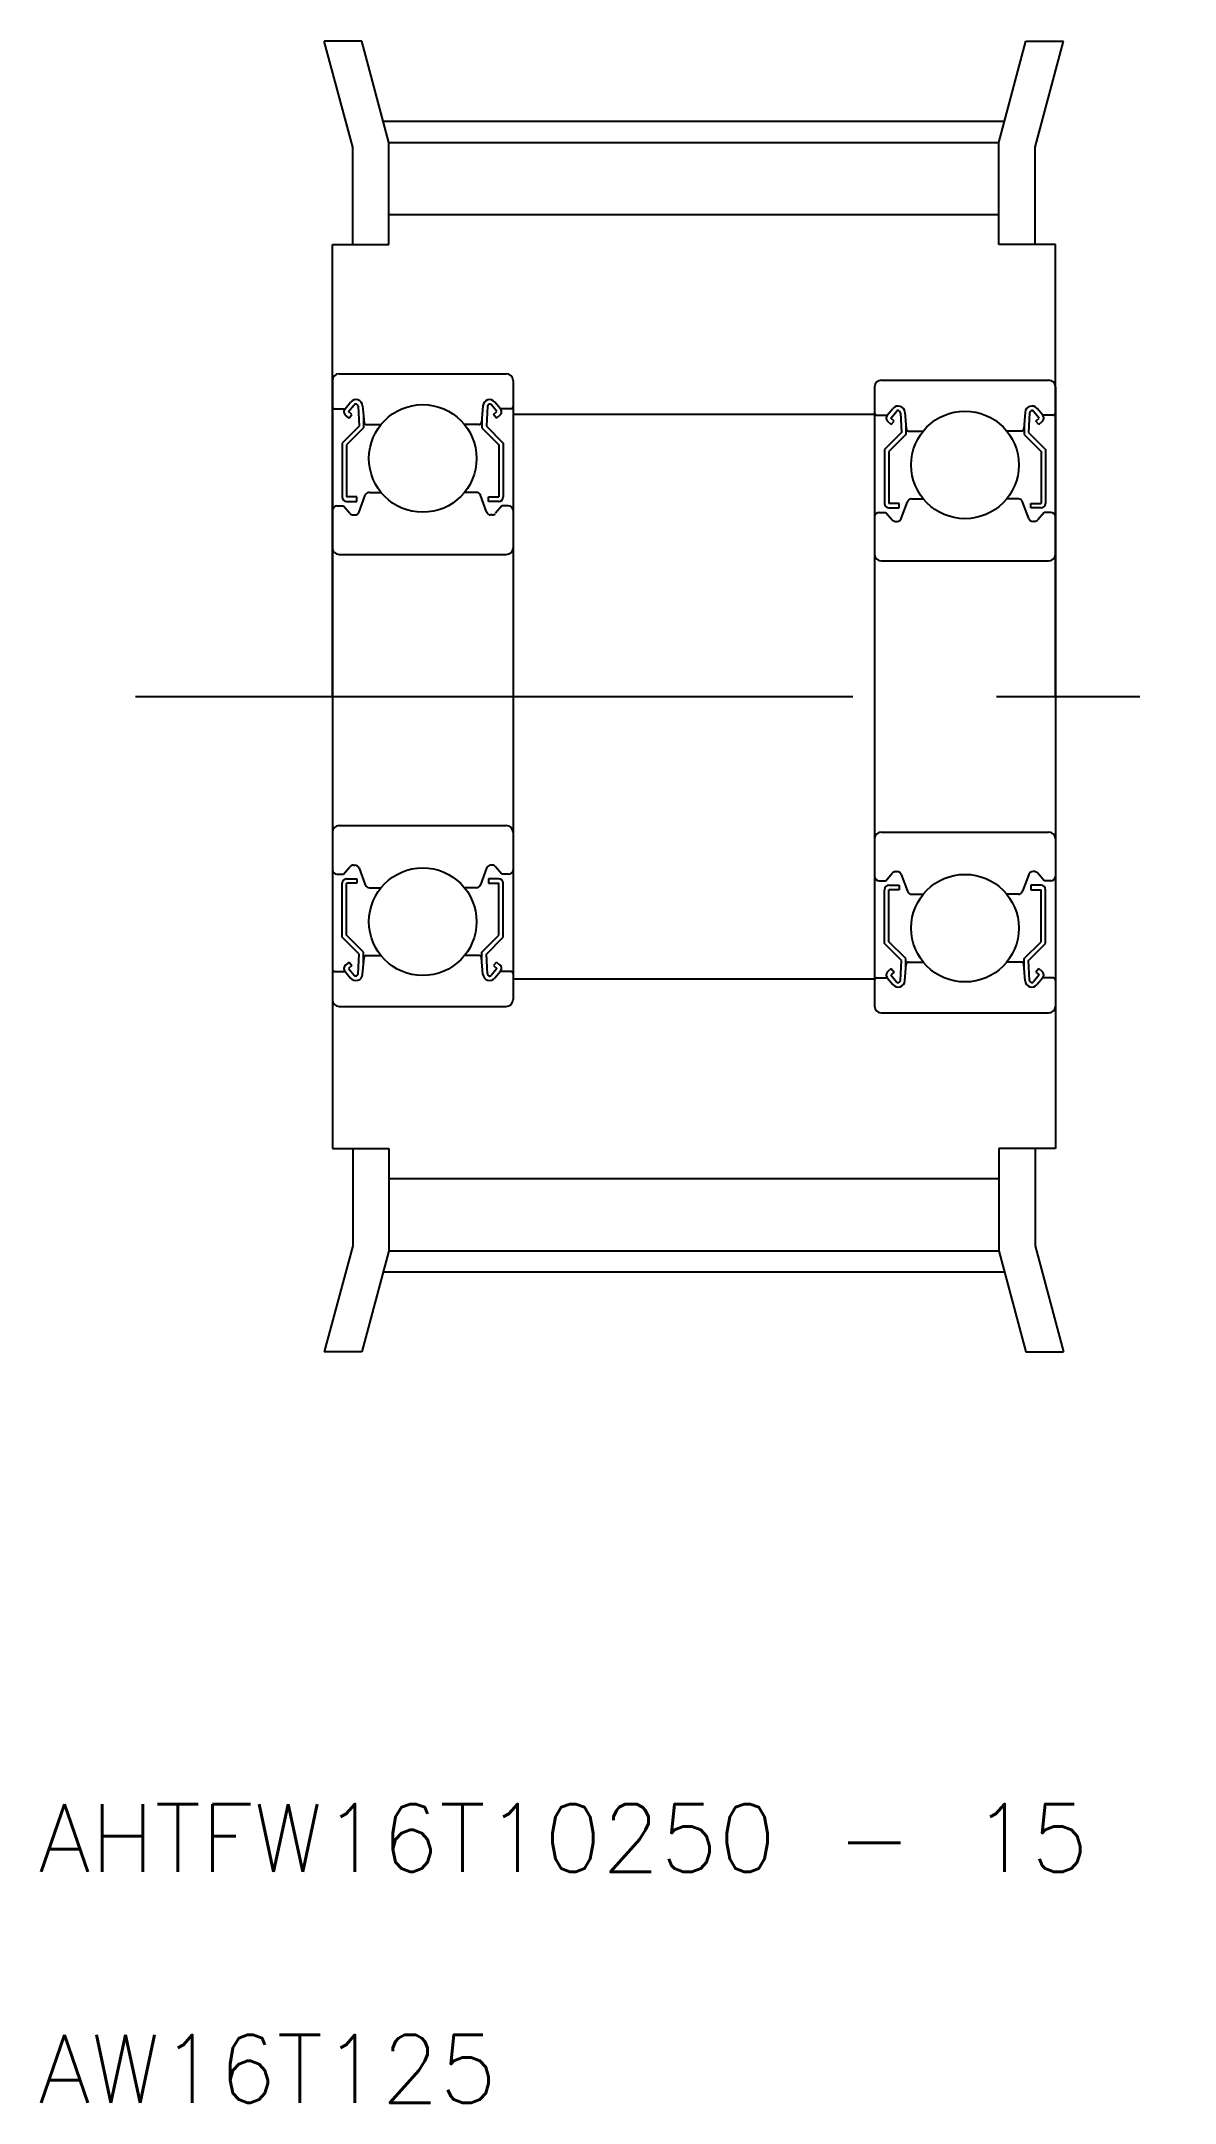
# Model space of a CAD drawing. Extents: x 22 to 72.1, y 0.3 to 91.5.
import ezdxf
from ezdxf.enums import TextEntityAlignment as Align

# ---------------------------------------------------------------- set-up
doc = ezdxf.new("R2010")
doc.units = 0
doc.linetypes.add('CENTER', pattern=[50.8, 31.75, -6.35, 6.35, -6.35])
doc.layers.get('0').update_dxf_attribs({"linetype": 'CONTINUOUS'})
doc.layers.add('CENTER', color=1, linetype='CONTINUOUS')
doc.styles.get("Standard").update_dxf_attribs({"font": 'txt.shx', "bigfont": 'bigfont.shx'})

msp = doc.modelspace()

# ---------------------------------------------------------------- linework, layer by layer
at = {"color": 7, "linetype": 'CONTINUOUS'}
for p, q in [((35.765, 86.861), (34.51, 91.546)), ((36.166, 91.546), (34.51, 91.546)), ((37.365, 87.071), (36.166, 91.546)), ((64.365, 87.071), (65.564, 91.546)), ((65.564, 91.546), (67.221, 91.546)), ((65.965, 86.861), (67.221, 91.546)), ((35.765, 82.546), (35.765, 86.861)), ((37.365, 87.071), (64.365, 87.071)), ((37.365, 82.546), (37.365, 87.071)), ((64.365, 82.546), (64.365, 87.071)), ((65.965, 82.546), (65.965, 86.861)), ((37.365, 83.871), (64.365, 83.871)), ((34.865, 62.546), (34.865, 82.546)), ((34.865, 82.546), (37.365, 82.546)), ((66.865, 82.546), (64.365, 82.546)), ((66.865, 62.546), (66.865, 82.546)), ((35.165, 76.832), (42.565, 76.832)), ((34.865, 76.532), (34.865, 49.132)), ((42.865, 76.532), (42.865, 49.132)), ((58.865, 76.246), (58.865, 48.846)), ((59.165, 76.546), (66.565, 76.546)), ((66.865, 76.246), (66.865, 48.846)), ((34.965, 75.282), (35.425, 75.282)), ((35.425, 75.282), (35.675, 75.58)), ((35.603, 74.872), (35.45, 75)), ((35.578, 75.153), (35.829, 75.451)), ((35.731, 75.025), (35.578, 75.153)), ((35.603, 74.872), (35.731, 75.025)), ((36.005, 75.392), (36.048, 74.515)), ((36.204, 75.413), (36.268, 74.673)), ((36.248, 74.902), (36.248, 74.432)), ((41.527, 75.413), (41.462, 74.673)), ((41.482, 74.902), (41.482, 74.432)), ((41.725, 75.392), (41.682, 74.515)), ((42.152, 75.153), (41.902, 75.451)), ((41.999, 75.025), (42.152, 75.153)), ((42.127, 74.872), (41.999, 75.025)), ((42.305, 75.282), (42.056, 75.58)), ((42.127, 74.872), (42.28, 75)), ((42.765, 75.282), (42.305, 75.282)), ((42.865, 75.046), (58.865, 75.046)), ((58.965, 74.996), (59.425, 74.996)), ((59.425, 74.996), (59.675, 75.294)), ((59.578, 74.867), (59.829, 75.165)), ((59.731, 74.739), (59.578, 74.867)), ((60.005, 75.106), (60.048, 74.229)), ((60.204, 75.127), (60.268, 74.387)), ((65.527, 75.127), (65.462, 74.387)), ((65.725, 75.106), (65.682, 74.229)), ((66.152, 74.867), (65.902, 75.165)), ((65.999, 74.739), (66.152, 74.867)), ((66.305, 74.996), (66.056, 75.294)), ((66.765, 74.996), (66.305, 74.996)), ((36.048, 74.515), (35.298, 73.765)), ((36.248, 74.432), (35.498, 73.682)), ((36.368, 74.582), (37.016, 74.582)), ((41.363, 74.582), (40.715, 74.582)), ((41.482, 74.432), (42.232, 73.682)), ((41.682, 74.515), (42.432, 73.765)), ((60.048, 74.229), (59.298, 73.479)), ((59.603, 74.586), (59.45, 74.714)), ((60.248, 74.146), (59.498, 73.396)), ((59.603, 74.586), (59.731, 74.739)), ((60.248, 74.616), (60.248, 74.146)), ((60.368, 74.296), (61.016, 74.296)), ((65.363, 74.296), (64.715, 74.296)), ((65.482, 74.616), (65.482, 74.146)), ((65.482, 74.146), (66.232, 73.396)), ((65.682, 74.229), (66.432, 73.479)), ((66.127, 74.586), (65.999, 74.739)), ((66.127, 74.586), (66.28, 74.714)), ((35.298, 73.765), (35.298, 71.382)), ((35.498, 73.682), (35.498, 71.382)), ((42.232, 73.682), (42.232, 71.382)), ((42.432, 73.765), (42.432, 71.382)), ((59.298, 73.479), (59.298, 71.096)), ((59.498, 73.396), (59.498, 71.096)), ((66.232, 73.396), (66.232, 71.096)), ((66.432, 73.479), (66.432, 71.096)), ((35.948, 71.382), (35.498, 71.382)), ((35.498, 71.182), (35.948, 71.182)), ((35.948, 71.182), (35.948, 71.382)), ((36.047, 70.714), (36.315, 71.451)), ((36.503, 71.582), (37.016, 71.582)), ((41.227, 71.582), (40.715, 71.582)), ((41.683, 70.714), (41.415, 71.451)), ((41.782, 71.182), (41.782, 71.382)), ((41.782, 71.382), (42.232, 71.382)), ((42.232, 71.182), (41.782, 71.182)), ((60.047, 70.428), (60.315, 71.165)), ((60.503, 71.296), (61.016, 71.296)), ((65.227, 71.296), (64.715, 71.296)), ((65.683, 70.428), (65.415, 71.165)), ((35.065, 70.982), (35.365, 70.982)), ((35.365, 70.982), (35.641, 70.654)), ((35.794, 70.582), (35.859, 70.582)), ((41.936, 70.582), (41.871, 70.582)), ((42.365, 70.982), (42.09, 70.654)), ((42.665, 70.982), (42.365, 70.982)), ((59.065, 70.696), (59.365, 70.696)), ((59.365, 70.696), (59.641, 70.368)), ((59.948, 71.096), (59.498, 71.096)), ((59.498, 70.896), (59.948, 70.896)), ((59.794, 70.296), (59.859, 70.296)), ((59.948, 70.896), (59.948, 71.096)), ((65.782, 71.096), (66.232, 71.096)), ((65.782, 70.896), (65.782, 71.096)), ((66.232, 70.896), (65.782, 70.896)), ((65.936, 70.296), (65.871, 70.296)), ((66.365, 70.696), (66.09, 70.368)), ((66.665, 70.696), (66.365, 70.696)), ((35.165, 68.832), (42.565, 68.832)), ((59.165, 68.546), (66.565, 68.546)), ((34.865, 62.546), (34.865, 42.546)), ((66.865, 62.546), (66.865, 42.546)), ((35.165, 56.832), (42.565, 56.832)), ((59.165, 56.546), (66.565, 56.546)), ((35.365, 54.682), (35.641, 55.011)), ((35.794, 55.082), (35.859, 55.082)), ((36.047, 54.951), (36.315, 54.214)), ((41.683, 54.951), (41.415, 54.214)), ((41.936, 55.082), (41.871, 55.082)), ((42.365, 54.682), (42.09, 55.011)), ((59.794, 54.796), (59.859, 54.796)), ((65.936, 54.796), (65.871, 54.796)), ((35.065, 54.682), (35.365, 54.682)), ((35.298, 51.899), (35.298, 54.282)), ((35.498, 54.482), (35.948, 54.482)), ((35.948, 54.282), (35.498, 54.282)), ((35.498, 51.982), (35.498, 54.282)), ((35.948, 54.482), (35.948, 54.282)), ((36.503, 54.082), (37.016, 54.082)), ((36.631, 54.082), (36.631, 54.082)), ((36.76, 54.082), (36.76, 54.082)), ((41.227, 54.082), (40.715, 54.082)), ((42.232, 54.482), (41.782, 54.482)), ((41.782, 54.482), (41.782, 54.282)), ((41.782, 54.282), (42.232, 54.282)), ((42.232, 51.982), (42.232, 54.282)), ((42.665, 54.682), (42.365, 54.682)), ((42.432, 51.899), (42.432, 54.282)), ((59.065, 54.396), (59.365, 54.396)), ((59.298, 51.613), (59.298, 53.996)), ((59.365, 54.396), (59.641, 54.725)), ((59.498, 54.196), (59.948, 54.196)), ((59.498, 51.696), (59.498, 53.996)), ((59.948, 53.996), (59.498, 53.996)), ((59.948, 54.196), (59.948, 53.996)), ((60.047, 54.665), (60.315, 53.928)), ((65.683, 54.665), (65.415, 53.928)), ((65.782, 54.196), (65.782, 53.996)), ((66.232, 54.196), (65.782, 54.196)), ((65.782, 53.996), (66.232, 53.996)), ((66.365, 54.396), (66.09, 54.725)), ((66.232, 51.696), (66.232, 53.996)), ((66.665, 54.396), (66.365, 54.396)), ((66.432, 51.613), (66.432, 53.996)), ((60.503, 53.796), (61.016, 53.796)), ((60.631, 53.796), (60.631, 53.796)), ((60.76, 53.796), (60.76, 53.796)), ((65.227, 53.796), (64.715, 53.796)), ((36.048, 51.149), (35.298, 51.899)), ((36.248, 51.232), (35.498, 51.982)), ((36.005, 50.272), (36.048, 51.149)), ((36.248, 50.762), (36.248, 51.232)), ((41.482, 51.232), (42.232, 51.982)), ((41.482, 50.762), (41.482, 51.232)), ((41.682, 51.149), (42.432, 51.899)), ((41.725, 50.272), (41.682, 51.149)), ((60.048, 50.863), (59.298, 51.613)), ((60.248, 50.946), (59.498, 51.696)), ((65.482, 50.946), (66.232, 51.696)), ((65.682, 50.863), (66.432, 51.613)), ((34.965, 50.382), (35.425, 50.382)), ((35.425, 50.382), (35.675, 50.085)), ((35.603, 50.792), (35.45, 50.664)), ((35.731, 50.639), (35.578, 50.511)), ((35.578, 50.511), (35.829, 50.213)), ((35.603, 50.792), (35.731, 50.639)), ((36.204, 50.251), (36.268, 50.991)), ((36.368, 51.082), (37.016, 51.082)), ((41.363, 51.082), (40.715, 51.082)), ((41.527, 50.251), (41.462, 50.991)), ((42.152, 50.511), (41.902, 50.213)), ((42.127, 50.792), (41.999, 50.639)), ((41.999, 50.639), (42.152, 50.511)), ((42.305, 50.382), (42.056, 50.085)), ((42.127, 50.792), (42.28, 50.664)), ((42.765, 50.382), (42.305, 50.382)), ((59.603, 50.506), (59.45, 50.378)), ((59.731, 50.353), (59.578, 50.225)), ((59.578, 50.225), (59.829, 49.927)), ((59.603, 50.506), (59.731, 50.353)), ((60.005, 49.986), (60.048, 50.863)), ((60.204, 49.965), (60.268, 50.705)), ((60.248, 50.476), (60.248, 50.946)), ((60.368, 50.796), (61.016, 50.796)), ((65.363, 50.796), (64.715, 50.796)), ((65.527, 49.965), (65.462, 50.705)), ((65.482, 50.476), (65.482, 50.946)), ((65.725, 49.986), (65.682, 50.863)), ((66.152, 50.225), (65.902, 49.927)), ((66.127, 50.506), (65.999, 50.353)), ((65.999, 50.353), (66.152, 50.225)), ((66.127, 50.506), (66.28, 50.378)), ((42.865, 50.046), (58.865, 50.046)), ((58.965, 50.096), (59.425, 50.096)), ((59.425, 50.096), (59.675, 49.799)), ((66.305, 50.096), (66.056, 49.799)), ((66.765, 50.096), (66.305, 50.096)), ((35.165, 48.832), (42.565, 48.832)), ((59.165, 48.546), (66.565, 48.546)), ((34.865, 42.546), (37.365, 42.546)), ((35.765, 42.546), (35.765, 38.232)), ((37.365, 42.546), (37.365, 38.021)), ((64.365, 42.546), (64.365, 38.021)), ((66.865, 42.546), (64.365, 42.546)), ((65.965, 42.546), (65.965, 38.232)), ((37.365, 41.221), (64.365, 41.221)), ((35.765, 38.232), (34.51, 33.546)), ((37.365, 38.021), (36.166, 33.546)), ((37.365, 38.021), (64.365, 38.021)), ((64.365, 38.021), (65.564, 33.546)), ((65.965, 38.232), (67.221, 33.546)), ((36.166, 33.546), (34.51, 33.546)), ((65.564, 33.546), (67.221, 33.546))]:
    msp.add_line(p, q, dxfattribs=at)
for centre in [(38.865, 73.082), (62.865, 72.796), (38.865, 52.582), (62.865, 52.296)]:
    msp.add_circle(centre, 2.381, dxfattribs=at)
for centre, radius, start, end in [((35.165, 76.532), 0.3, 90, 180), ((42.565, 76.532), 0.3, 0, 90), ((59.165, 76.246), 0.3, 90, 180), ((66.565, 76.246), 0.3, 0, 90), ((34.965, 75.382), 0.1, 180, 270), ((35.578, 75.154), 0.2, 140.00197, 230.08631), ((35.905, 75.387), 0.3, 4.99676, 140.00197), ((35.905, 75.387), 0.1, 2.81979, 140.00215), ((41.826, 75.387), 0.3, 39.99803, 175.00324), ((41.825, 75.387), 0.1, 39.99785, 177.18021), ((42.152, 75.154), 0.2, 309.91369, 39.99803), ((42.765, 75.382), 0.1, 270, 0), ((58.965, 75.096), 0.1, 180, 270), ((59.578, 74.868), 0.2, 140.00197, 230.08631), ((59.905, 75.101), 0.3, 4.99676, 140.00197), ((59.905, 75.101), 0.1, 2.81979, 140.00215), ((65.826, 75.101), 0.3, 39.99803, 175.00324), ((65.825, 75.101), 0.1, 39.99785, 177.18021), ((66.152, 74.868), 0.2, 309.91369, 39.99803), ((66.765, 75.096), 0.1, 270, 0), ((36.368, 74.682), 0.1, 184.99676, 269.99912), ((41.363, 74.682), 0.1, 270.00088, 355.00324), ((60.368, 74.396), 0.1, 184.99676, 269.99912), ((65.363, 74.396), 0.1, 270.00088, 355.00324), ((35.498, 71.382), 0.2, 180, 270), ((36.503, 71.382), 0.2, 90, 159.99165), ((41.227, 71.382), 0.2, 20.00835, 90), ((42.232, 71.382), 0.2, 270, 0), ((60.503, 71.096), 0.2, 90, 159.99165), ((65.227, 71.096), 0.2, 20.00835, 90), ((35.065, 70.782), 0.2, 90, 180), ((35.794, 70.782), 0.2, 219.9952, 270), ((35.859, 70.782), 0.2, 270, 339.99165), ((41.871, 70.782), 0.2, 200.00835, 270), ((41.936, 70.782), 0.2, 270, 320.0048), ((42.665, 70.782), 0.2, 0, 90), ((59.065, 70.496), 0.2, 90, 180), ((59.498, 71.096), 0.2, 180, 270), ((59.794, 70.496), 0.2, 219.9952, 270), ((59.859, 70.496), 0.2, 270, 339.99165), ((65.871, 70.496), 0.2, 200.00835, 270), ((65.936, 70.496), 0.2, 270, 320.0048), ((66.232, 71.096), 0.2, 270, 0), ((66.665, 70.496), 0.2, 0, 90), ((35.165, 69.132), 0.3, 180, 270), ((42.565, 69.132), 0.3, 270, 0), ((59.165, 68.846), 0.3, 180, 270), ((66.565, 68.846), 0.3, 270, 0), ((35.165, 56.532), 0.3, 90, 180), ((42.565, 56.532), 0.3, 0, 90), ((59.165, 56.246), 0.3, 90, 180), ((66.565, 56.246), 0.3, 0, 90), ((35.065, 54.882), 0.2, 180, 270), ((35.794, 54.882), 0.2, 90, 140.0048), ((35.859, 54.882), 0.2, 20.00835, 90), ((41.871, 54.882), 0.2, 90, 159.99165), ((41.936, 54.882), 0.2, 39.9952, 90), ((42.665, 54.882), 0.2, 270, 0), ((59.794, 54.596), 0.2, 90, 140.0048), ((59.859, 54.596), 0.2, 20.00835, 90), ((65.871, 54.596), 0.2, 90, 159.99165), ((65.936, 54.596), 0.2, 39.9952, 90), ((35.498, 54.282), 0.2, 90, 180), ((36.503, 54.282), 0.2, 200.00835, 270), ((41.227, 54.282), 0.2, 270, 339.99165), ((42.232, 54.282), 0.2, 0, 90), ((59.065, 54.596), 0.2, 180, 270), ((59.498, 53.996), 0.2, 90, 180), ((60.503, 53.996), 0.2, 200.00835, 270), ((65.227, 53.996), 0.2, 270, 339.99165), ((66.232, 53.996), 0.2, 0, 90), ((66.665, 54.596), 0.2, 270, 0), ((34.965, 50.282), 0.1, 90, 180), ((35.578, 50.511), 0.2, 129.91369, 219.99803), ((35.905, 50.277), 0.3, 219.99803, 355.00324), ((35.905, 50.277), 0.1, 219.99785, 357.18021), ((36.368, 50.982), 0.1, 90.00088, 175.00324), ((41.363, 50.982), 0.1, 4.99676, 89.99912), ((41.826, 50.277), 0.3, 184.99676, 320.00197), ((41.825, 50.277), 0.1, 182.81979, 320.00215), ((42.152, 50.511), 0.2, 320.00197, 50.08631), ((42.765, 50.282), 0.1, 0, 90), ((59.578, 50.225), 0.2, 129.91369, 219.99803), ((60.368, 50.696), 0.1, 90.00088, 175.00324), ((65.363, 50.696), 0.1, 4.99676, 89.99912), ((66.152, 50.225), 0.2, 320.00197, 50.08631), ((58.965, 49.996), 0.1, 90, 180), ((59.905, 49.991), 0.3, 219.99803, 355.00324), ((59.905, 49.991), 0.1, 219.99785, 357.18021), ((65.826, 49.991), 0.3, 184.99676, 320.00197), ((65.825, 49.991), 0.1, 182.81979, 320.00215), ((66.765, 49.996), 0.1, 0, 90), ((35.165, 49.132), 0.3, 180, 270), ((42.565, 49.132), 0.3, 270, 0), ((59.165, 48.846), 0.3, 180, 270), ((66.565, 48.846), 0.3, 270, 0)]:
    msp.add_arc(centre, radius, start, end, dxfattribs=at)
at = {"layer": 'CENTER', "color": 1, "linetype": 'CENTER'}
for p, q in [((37.113, 88.011), (64.617, 88.011)), ((26.158, 62.546), (72.149, 62.546)), ((37.113, 37.081), (64.617, 37.081))]:
    msp.add_line(p, q, dxfattribs=at)

# ---------------------------------------------------------------- texts
at = {"color": 7, "linetype": 'CONTINUOUS'}
for s, p in [('AHTFW16T10250 - 15', (21.852, 9.634)), ('AW16T125', (21.852, -0.586))]:
    msp.add_text(s, height=3, dxfattribs=at).set_placement(p, align=Align.BOTTOM_LEFT)

doc.saveas('drawing.dxf')
